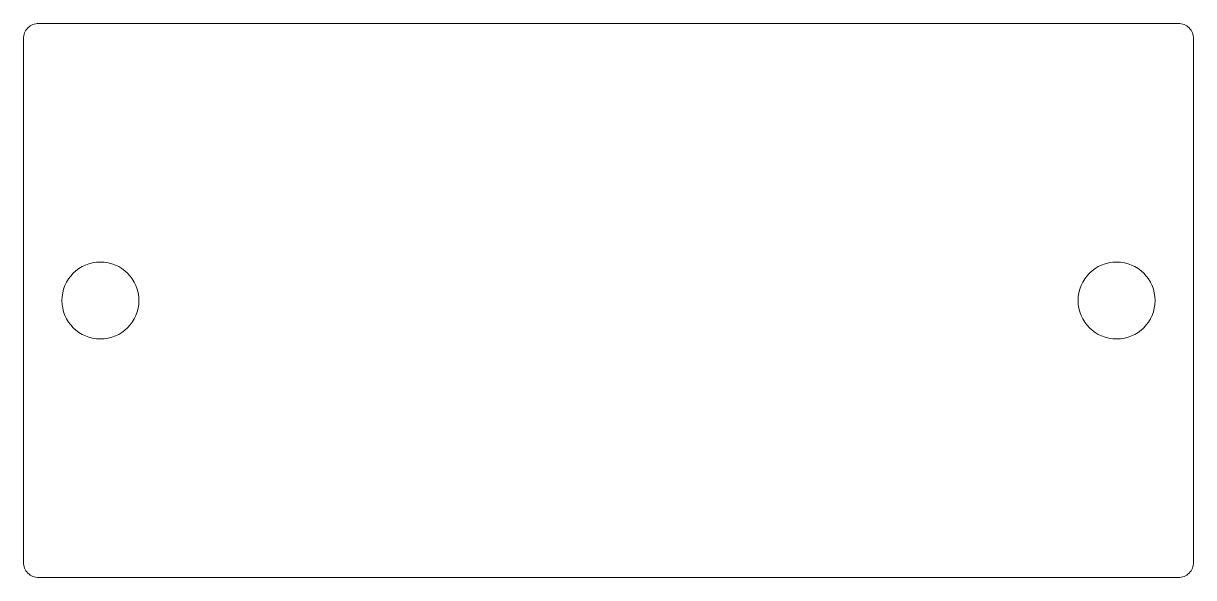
# Model space of a CAD drawing. Header units: millimetres. Extents: x -19 to 19, y -9 to 9.
import ezdxf

# ---------------------------------------------------------------- set-up
doc = ezdxf.new("R2010")
doc.units = ezdxf.units.MM
doc.layers.get('0').update_dxf_attribs({"linetype": 'CONTINUOUS', "lineweight": 0})

msp = doc.modelspace()

# ---------------------------------------------------------------- linework, layer by layer
msp.add_lwpolyline([(-18.5, 9), (18.5, 9, -0.414214), (19, 8.5), (19, -8.5, -0.414214), (18.5, -9), (-18.5, -9, -0.414214), (-19, -8.5), (-19, 8.5, -0.414214)], format="xyb", close=True)
for centre in [(-16.5, 0), (16.5, 0)]:
    msp.add_circle(centre, 1.25)

doc.saveas('drawing.dxf')
